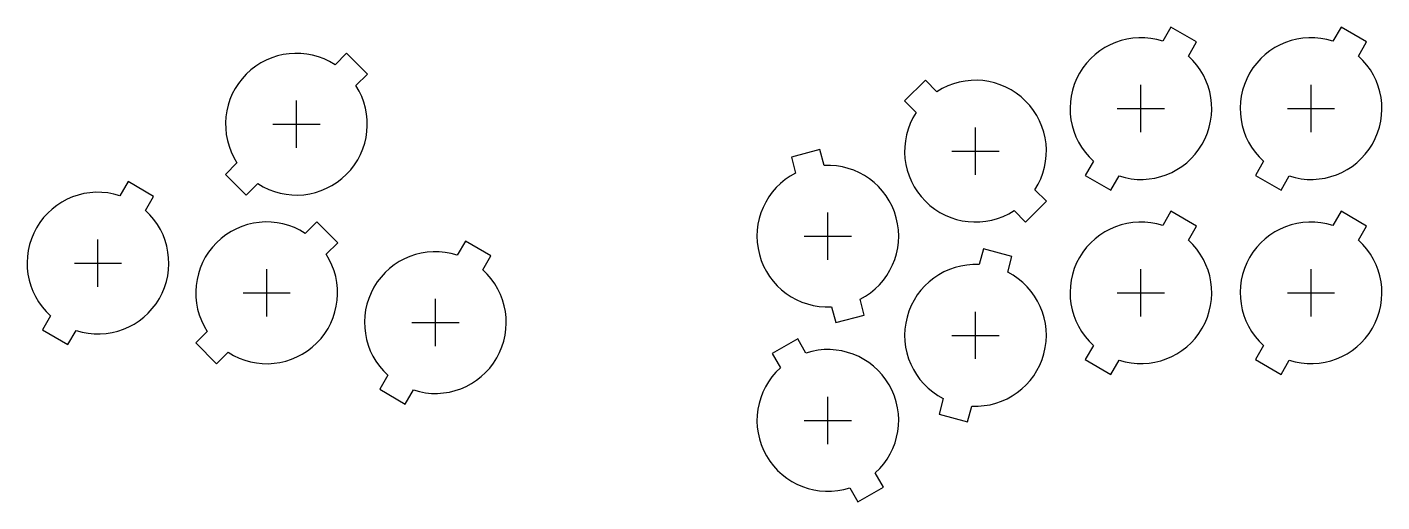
# Model space of a CAD drawing. Header units: millimetres. Extents: x -41 to 189, y -35 to 45.
import ezdxf

# ---------------------------------------------------------------- set-up
doc = ezdxf.new("R2010")
doc.units = ezdxf.units.MM
doc.layers.add('BUTTONS', color=1, linetype='Continuous')
doc.layers.add('REFERENCE', color=8, linetype='Continuous')

msp = doc.modelspace()

# ---------------------------------------------------------------- linework, layer by layer
at = {"layer": 'BUTTONS'}
for points in [[(151.7, 42.61, 0.809427), (139.97, 22.29), (138.58, 19.89), (142.92, 17.39), (144.3, 19.79, 0.809427), (156.03, 40.11), (157.42, 42.51), (153.08, 45.01)], [(180.5, 42.61, 0.809427), (168.77, 22.29), (167.38, 19.89), (171.72, 17.39), (173.1, 19.79, 0.809427), (184.83, 40.11), (186.22, 42.51), (181.88, 45.01)], [(11.57, 38.63, 0.809427), (-5.03, 22.03), (-6.99, 20.07), (-3.45, 16.54), (-1.5, 18.49, 0.809427), (15.1, 35.09), (17.06, 37.04), (13.52, 40.58)], [(109.93, 30.53, 0.809427), (126.53, 13.93), (128.49, 11.98), (132.02, 15.51), (130.07, 17.47, 0.809427), (113.47, 34.07), (111.51, 36.02), (107.98, 32.49)], [(89.55, 20.29, 0.809427), (95.62, -2.38), (96.34, -5.05), (101.17, -3.76), (100.45, -1.09, 0.809427), (94.38, 21.58), (93.66, 24.25), (88.83, 22.96)], [(-24.86, 16.45, 0.809427), (-36.59, -3.88), (-37.97, -6.27), (-33.64, -8.77), (-32.26, -6.38, 0.809427), (-20.53, 13.95), (-19.14, 16.34), (-23.47, 18.84)], [(151.7, 11.41, 0.809427), (139.97, -8.91), (138.58, -11.31), (142.92, -13.81), (144.3, -11.41, 0.809427), (156.03, 8.91), (157.42, 11.31), (153.08, 13.81)], [(180.5, 11.41, 0.809427), (168.77, -8.91), (167.38, -11.31), (171.72, -13.81), (173.1, -11.41, 0.809427), (184.83, 8.91), (186.22, 11.31), (181.88, 13.81)], [(6.53, 10.07, 0.809427), (-10.07, -6.53), (-12.02, -8.49), (-8.49, -12.02), (-6.53, -10.07, 0.809427), (10.07, 6.53), (12.02, 8.49), (8.49, 12.02)], [(32.26, 6.38, 0.809427), (20.53, -13.95), (19.14, -16.34), (23.47, -18.84), (24.86, -16.45, 0.809427), (36.59, 3.88), (37.97, 6.27), (33.64, 8.77)], [(120.62, 4.78, 0.809427), (114.55, -17.89), (113.83, -20.56), (118.66, -21.85), (119.38, -19.18, 0.809427), (125.45, 3.49), (126.17, 6.16), (121.34, 7.45)], [(86.97, -12.69, 0.809427), (98.7, -33.01), (100.08, -35.41), (104.42, -32.91), (103.03, -30.51, 0.809427), (91.3, -10.19), (89.92, -7.79), (85.58, -10.29)]]:
    msp.add_lwpolyline(points, format="xyb", close=True, dxfattribs=at)
at = {"layer": 'REFERENCE'}
for p, q in [((148, 27.2), (148, 35.2)), ((176.8, 27.2), (176.8, 35.2)), ((5.04, 24.56), (5.04, 32.56)), ((144, 31.2), (152, 31.2)), ((172.8, 31.2), (180.8, 31.2)), ((1.04, 28.56), (9.04, 28.56)), ((120, 20), (120, 28)), ((116, 24), (124, 24)), ((95, 5.6), (95, 13.6)), ((91, 9.6), (99, 9.6)), ((-28.56, 1.04), (-28.56, 9.04)), ((-32.56, 5.04), (-24.56, 5.04)), ((0, -4), (0, 4)), ((148, -4), (148, 4)), ((176.8, -4), (176.8, 4)), ((-4, 0), (4, 0)), ((144, 0), (152, 0)), ((172.8, 0), (180.8, 0)), ((28.56, -9.04), (28.56, -1.04)), ((120, -11.2), (120, -3.2)), ((24.56, -5.04), (32.56, -5.04)), ((116, -7.2), (124, -7.2)), ((95, -25.6), (95, -17.6)), ((91, -21.6), (99, -21.6))]:
    msp.add_line(p, q, dxfattribs=at)

doc.saveas('drawing.dxf')
